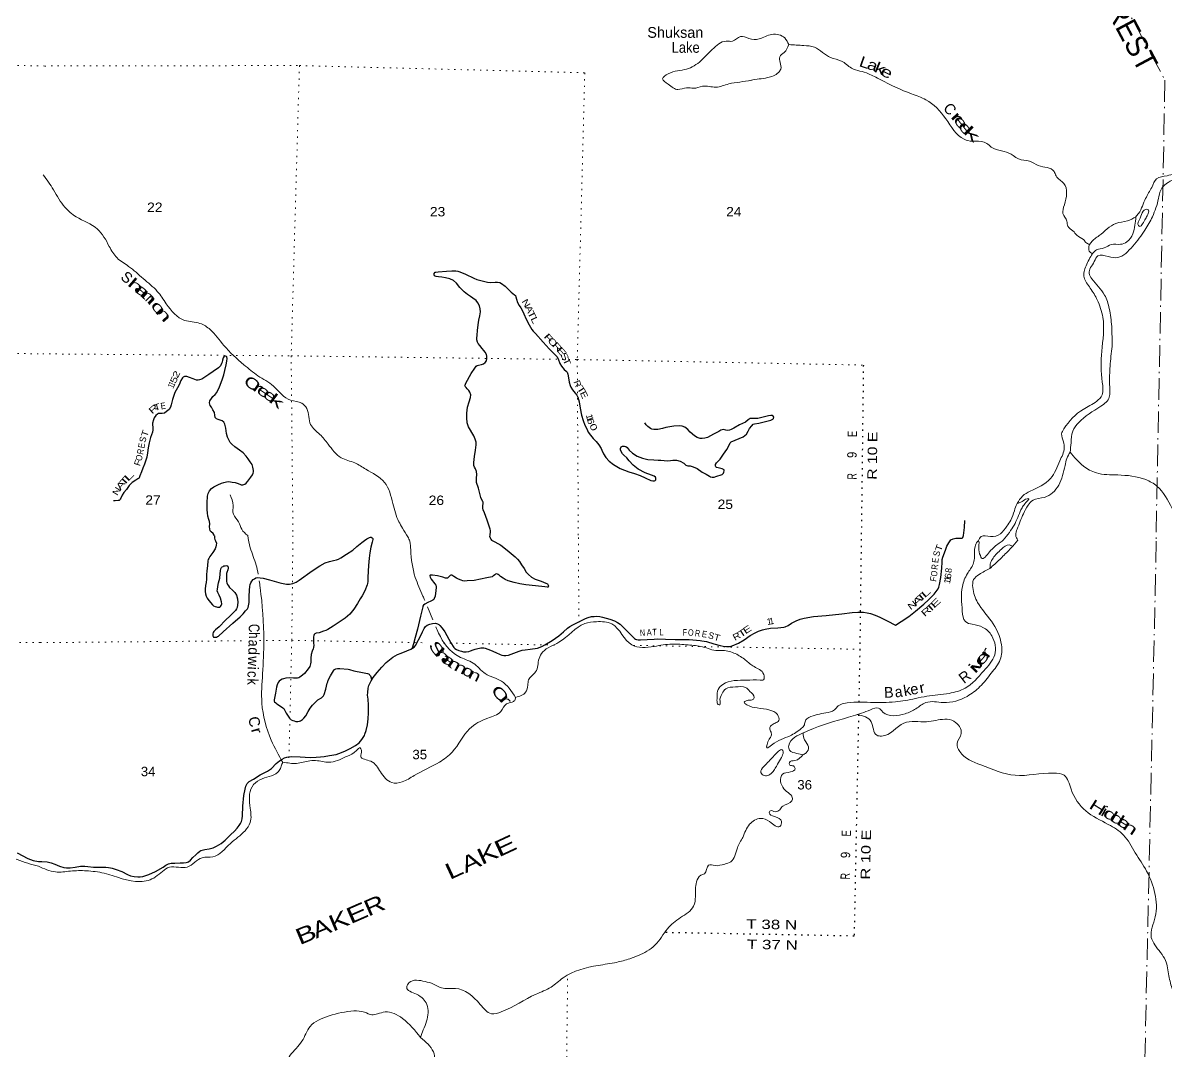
# Model space of a CAD drawing. Header units: feet. Extents: x -244583 to 4, y 367440 to 553773.
# Drawn here: x -152579 to -131334, y 450412 to 469520 of the extents above; entities that cross this region are included whole.
import ezdxf
from ezdxf.enums import TextEntityAlignment as Align

# ---------------------------------------------------------------- set-up
doc = ezdxf.new("R2010")
doc.units = ezdxf.units.FT
doc.header["$LTSCALE"] = 80
doc.linetypes.add('DOT_DASHED', pattern=[7.7, 5, -1.2, 0.3, -1.2])
doc.linetypes.add('DOTTED', pattern=[1.5, 0.3, -1.2])
for name, color, linetype, lineweight in [('29', 7, 'Continuous', 25), ('39', 7, 'Continuous', 13), ('44', 7, 'DOT_DASHED', 13), ('6', 7, 'DOTTED', 25), ('7', 7, 'DOTTED', 13)]:
    doc.layers.add(name, color=color, linetype=linetype, lineweight=lineweight)
doc.layers.add('30', color=7, linetype='Continuous')
doc.layers.add('41', color=7, linetype='Continuous')

msp = doc.modelspace()

# ---------------------------------------------------------------- linework, layer by layer
at = {"layer": '29'}
for points in [[(-143891.25, 459957.92), (-143885.96, 459998.27), (-143881.32, 460052.85), (-143881.15, 460077.58), (-143888.83, 460105.54), (-143945.62, 460270.08), (-143994.1, 460403.35), (-144018.32, 460459.08), (-144026.2, 460496.08), (-144025.64, 460527.96), (-144018.79, 460588.52), (-144019.77, 460601.85), (-144023.82, 460618.54), (-144048.47, 460657.72), (-144061.21, 460691.01), (-144104.82, 460862.72), (-144140.13, 460972.51), (-144143.63, 461008.85), (-144141.13, 461053.34), (-144136.35, 461120.06), (-144142.76, 461173.77), (-144162.49, 461223.76), (-144181.34, 461256.13), (-144192.75, 461289.53), (-144194.55, 461341.27), (-144177.16, 461452.36), (-144159.67, 461573.57), (-144148.52, 461668.54), (-144149.94, 461723.19), (-144165.5, 461778), (-144191.11, 461838.99), (-144288.31, 462003.99), (-144305.88, 462044.58), (-144313.74, 462081.17), (-144322.84, 462172.32), (-144321.88, 462259.32), (-144306.5, 462372.46), (-144280.89, 462473.41), (-144255.89, 462551.03), (-144249.31, 462601.02), (-144263.04, 462649.18), (-144287.46, 462682.57), (-144314.89, 462712.49), (-144334.85, 462734.97), (-144350.82, 462753.36), (-144357.17, 462766.76), (-144354.55, 462781.73), (-144338, 462815.94), (-144239.02, 462996.93), (-144175.25, 463099.41), (-144150.63, 463133.53), (-144130.92, 463148.23), (-144107.97, 463153.28), (-144047.23, 463164.73), (-144010.7, 463178.48), (-143978.1, 463202.39), (-143955.5, 463236.54), (-143949, 463276.93), (-143948.55, 463317.4), (-143954.26, 463349.83), (-143980.97, 463395.52), (-144003.97, 463423.24), (-144033.84, 463464.05), (-144081.71, 463521.24), (-144109.62, 463555.96), (-144125.68, 463581), (-144135.15, 463623.02), (-144133.57, 463654.67), (-144128.16, 463707.92), (-144123.12, 463798.92), (-144113.84, 463904.6), (-144098.8, 463988.85), (-144079.75, 464067.55), (-144070.44, 464146.64), (-144074.27, 464199.01), (-144088.85, 464254.5), (-144115.46, 464312.79), (-144149.36, 464354.48), (-144207.24, 464399.2), (-144255.63, 464429.71), (-144311.8, 464466.76), (-144373.93, 464514), (-144453.86, 464595.85), (-144513.57, 464679.48), (-144569.61, 464728.68), (-144638.02, 464755.76), (-144720.62, 464778.95), (-144787.18, 464789.82), (-144847.73, 464796.57), (-144894.18, 464799.12), (-144912.3, 464805.68), (-144920.19, 464814.89), (-144930.18, 464833.93), (-144927.87, 464860.21), (-144911.48, 464880.26), (-144899.31, 464884.16), (-144852.8, 464887.68)], [(-144852.8, 464887.68), (-144703.12, 464900.16), (-144597.96, 464907.06), (-144525.2, 464908.26), (-144487.42, 464903.02), (-144454.66, 464891.27), (-144348.08, 464843.53), (-144193.3, 464768.94), (-144137.51, 464747.81), (-144060.41, 464724.94), (-143937.47, 464695.22), (-143874.42, 464689.93), (-143794.01, 464693.6), (-143749.46, 464693.87), (-143708.68, 464688.61), (-143675, 464674.04), (-143607.39, 464620.21), (-143496.95, 464510.15), (-143433.76, 464463.67), (-143419.29, 464447.89), (-143410.98, 464426.22), (-143399.37, 464379.55), (-143381.82, 464320.67), (-143348.1, 464263.64), (-143316.24, 464220.78), (-143287.74, 464165.06), (-143262.95, 464104.85), (-143219.52, 464011.28), (-143160.05, 463905.39), (-143114.1, 463819.1), (-143086.48, 463782.27), (-143046.66, 463742.23), (-142902.96, 463578.73), (-142789.12, 463456.04), (-142709.16, 463376.22), (-142649.24, 463312.81), (-142623.46, 463268.01), (-142590.04, 463182.65), (-142562.94, 463135.09), (-142512.42, 463074.53), (-142476.12, 463041.7), (-142458.44, 463021.31), (-142441.92, 462986.45), (-142429.29, 462915.76), (-142415.99, 462838.72), (-142400.53, 462773.79), (-142388.77, 462741.29), (-142354.93, 462694.36), (-142305.1, 462631.07), (-142276.18, 462593.14), (-142255.41, 462555.65), (-142231.45, 462472.12), (-142211.16, 462352.8), (-142188.33, 462223.05), (-142159.11, 462123.57), (-142124.91, 462035.39), (-142092.12, 461967.01), (-142062.46, 461907.99), (-142020.63, 461852.88), (-141973.63, 461790.72), (-141916.87, 461732.33), (-141865, 461671.04), (-141825.33, 461603.82), (-141810.52, 461572.36), (-141777.9, 461506.16), (-141738.17, 461436.87), (-141676.34, 461368.47), (-141594.19, 461305.78), (-141471.13, 461230.34), (-141308.02, 461168.52), (-141201.47, 461136.95), (-141096.24, 461102.74), (-141006.81, 461060.37), (-140898.23, 461010.58), (-140863.97, 461002.1), (-140833.15, 461002.77), (-140817.41, 461009.67), (-140805.16, 461021.67), (-140804.82, 461052.02), (-140814.73, 461070.34), (-140838.77, 461088.82), (-140885.04, 461107.56), (-141007.83, 461151.44), (-141132.39, 461217.6), (-141226.54, 461293.53), (-141300.43, 461373.28), (-141344.86, 461431.61), (-141398.79, 461480.28), (-141426.41, 461506.59)], [(-148822.66, 463319.92), (-148839.61, 463309.1), (-148851.28, 463289.89), (-148866.96, 463244.9), (-148874.37, 463211.24), (-148882.76, 463183.01), (-148903.44, 463140.75), (-148942.27, 463100.72), (-149041.99, 463037.1), (-149121.45, 462977.3), (-149215.09, 462915.63), (-149251.72, 462891.76), (-149294.31, 462878.08), (-149319.94, 462871.58), (-149348.89, 462876.67), (-149411.28, 462899.64), (-149477.69, 462924.67), (-149530.07, 462939.43), (-149560.1, 462941.72), (-149575.55, 462940.53), (-149595.77, 462931.02), (-149609.11, 462918.06), (-149640, 462865.8), (-149671.19, 462785.22), (-149702.1, 462730.94), (-149751.57, 462642.46), (-149793.38, 462515.46), (-149818.74, 462414.58), (-149832.36, 462374.61), (-149856.14, 462330.62), (-149880.53, 462308.03), (-149905, 462288.08), (-149945.31, 462260.48), (-149986.22, 462252.57), (-150036.71, 462255.17), (-150058.26, 462250.96), (-150077.28, 462241.46), (-150105.85, 462215.48), (-150134.35, 462173.68), (-150151.22, 462133.04), (-150168.05, 462072.52), (-150168.36, 462044.2), (-150164.81, 461999.64), (-150161.32, 461949.02), (-150169.89, 461904.6), (-150186.59, 461856.23), (-150203.31, 461805.83), (-150228.6, 461711.01), (-150247.85, 461614.11), (-150262.99, 461523.22), (-150275.98, 461444.46), (-150294.83, 461383.97), (-150317.86, 461311.39), (-150344.92, 461238.85), (-150375.69, 461167.84), (-150403.1, 461093.82), (-150416.23, 461059.7), (-150418.88, 461054.06), (-150422.97, 461048.35), (-150429.21, 461043.6), (-150439.31, 461037.65), (-150476.75, 461016.85), (-150545.93, 460967.96), (-150600.4, 460912.22), (-150654.42, 460841.71), (-150699.49, 460785.57), (-150730.36, 460735.33), (-150757.24, 460678.98), (-150768.04, 460657.79), (-150777.55, 460647.09), (-150790.63, 460638.77), (-150808.25, 460635.04), (-150861.97, 460631.63), (-150891.69, 460629.26)], [(-149022.41, 459990.36), (-149042.77, 460020.18), (-149079.78, 460052.65), (-149096.76, 460071.38), (-149102.43, 460107.86), (-149108.09, 460144.35), (-149103.56, 460202.46), (-149108.31, 460242.88), (-149122.74, 460282.11), (-149138.24, 460342.99), (-149145.61, 460407.82), (-149153.1, 460462.54), (-149153.72, 460590.02), (-149146.26, 460717.41), (-149131.58, 460765.81), (-149108.82, 460814.11), (-149071.98, 460856.19), (-149027.18, 460888.05), (-148954.02, 460925.67), (-148884.79, 460956.23), (-148844.4, 460970.97), (-148791.71, 460984.54), (-148761.15, 460989.52), (-148718.97, 460983.72), (-148688.7, 460979.33), (-148632.74, 460970.5), (-148593.94, 460960.04), (-148541.61, 460941.24), (-148519.51, 460928.85), (-148485.16, 460928.46), (-148448.68, 460938.17), (-148424.21, 460958.12), (-148397.57, 460992.22), (-148337.89, 461072.75), (-148307.33, 461112.61), (-148294.83, 461146.86), (-148290.53, 461171.09), (-148292.3, 461193.37), (-148295.99, 461225.79), (-148301.74, 461254.18), (-148315.31, 461306.94), (-148353.14, 461357.96), (-148386.89, 461412.97), (-148424.75, 461461.96), (-148482.72, 461519.27), (-148552.84, 461574.7), (-148637.06, 461634.33), (-148689.81, 461681.48), (-148723.05, 461716.24), (-148746.81, 461761.03), (-148770.48, 461813.9), (-148789.98, 461878.87), (-148805.01, 461982.24), (-148820.39, 462053.23), (-148839.62, 462092.84), (-148872.24, 462116.54), (-148948.78, 462139.67), (-148979.91, 462157.05), (-149001.31, 462180.83), (-149008.46, 462225.33), (-149016.03, 462271.95), (-149043.74, 462324.87), (-149073.56, 462369.73), (-149093.39, 462404.35), (-149105.93, 462451.9), (-149098.8, 462492.33), (-149073.78, 462533.63), (-149043.08, 462569.7), (-149002.26, 462605.66), (-148971.56, 462641.73), (-148923.89, 462750.46), (-148873.99, 462877.37), (-148844.37, 462971.45), (-148821.55, 463052.82), (-148798, 463160.48), (-148787.31, 463226.44), (-148781.36, 463277), (-148784.42, 463305.32), (-148794.44, 463313.53), (-148812.53, 463321.83), (-148822.66, 463319.92)], [(-141426.41, 461506.59), (-141452.13, 461544.96), (-141464.56, 461578.93), (-141461.56, 461605.77), (-141449.11, 461635.98), (-141428.77, 461647.89), (-141388.38, 461645.41), (-141361.96, 461638.13), (-141340.15, 461620.59), (-141300.13, 461569.73), (-141242.28, 461516.29), (-141155.43, 461463.18), (-141055.39, 461421.09), (-140954.17, 461397.4), (-140844.99, 461390.82), (-140762.75, 461387.43), (-140716.08, 461386.88), (-140649.66, 461380.08), (-140581.01, 461375.26), (-140535.87, 461378.99), (-140491.15, 461385.56), (-140422.74, 461382.93), (-140356.82, 461364.63), (-140287.25, 461329), (-140246.44, 461294.58), (-140209.64, 461280.33), (-140169.84, 461277.53), (-140113.62, 461264.55), (-140036.01, 461229.03), (-139944.74, 461165.72), (-139871.58, 461122.48), (-139810.23, 461085.28), (-139790.02, 461076.44), (-139761.87, 461072.6), (-139724.25, 461072.5), (-139692.4, 461082.27), (-139574.76, 461121.41), (-139559.82, 461130.37), (-139548.89, 461145.05), (-139541.41, 461164.58), (-139536.33, 461185.38), (-139534.83, 461196.15), (-139536.14, 461205.35), (-139546.67, 461214.56), (-139570.28, 461222.19), (-139624.28, 461236.92), (-139648.88, 461241.29), (-139677.1, 461247.68), (-139691.11, 461259.97), (-139698.99, 461278.27), (-139697.94, 461302.7), (-139680.18, 461334.72), (-139608.69, 461404.73), (-139547.07, 461495.09), (-139485.5, 461581.4), (-139440.16, 461661.82), (-139421.49, 461706.12), (-139403.1, 461724.13), (-139334.03, 461757.74), (-139254.87, 461789.22), (-139181.76, 461822.8), (-139153.25, 461842.71), (-139122.63, 461870.69), (-139091.74, 461922.95), (-139062.88, 461975.23), (-139023.91, 462027.4), (-138995.52, 462052.51), (-138971, 462061.2), (-138890, 462076.47), (-138665.35, 462131.43), (-138633.78, 462145.9), (-138620.29, 462162.45), (-138614.05, 462187.99), (-138621.94, 462206.41), (-138642.99, 462216.93), (-138666.66, 462216.93), (-138708.71, 462207.97), (-138837.67, 462177.47), (-138910.02, 462163), (-138967.87, 462162.33), (-139008.28, 462162.79), (-139052.77, 462159.25), (-139087.37, 462137.38), (-139136.35, 462093.42), (-139250.08, 462042.1), (-139357.88, 461978.57), (-139404.61, 461954.82), (-139437.5, 461942.01), (-139469.4, 461938.22), (-139505.8, 461941.8), (-139548, 461953.85), (-139572.38, 461950.64), (-139596.74, 461940.8), (-139633.36, 461918.96)], [(-139633.36, 461918.96), (-139736.96, 461869.54), (-139848.78, 461808.08), (-139896.58, 461795.08), (-139947.16, 461789.58), (-139984.35, 461791.41), (-140039.97, 461805.2), (-140088.91, 461839.13), (-140168.98, 461908.83), (-140213.6, 461956.47), (-140267.54, 461997.25), (-140317.52, 462015.67), (-140367.51, 462023.56), (-140468.86, 462019.46), (-140543.75, 462008.17), (-140618.71, 461990.81), (-140683.22, 461973.57), (-140771.35, 461957.78), (-140810.81, 461953.84), (-140843.7, 461955.15), (-140879.21, 461961.73), (-140904.21, 461972.25), (-140955.51, 462009.09), (-140985.94, 462041.5), (-141011.76, 462082.26)], [(-135319.5, 459903.72), (-135279.58, 459921.12), (-135224.51, 459932.84), (-135140.15, 459935.18), (-135109.69, 459937.52), (-135096.8, 459946.9), (-135089.77, 459963.3), (-135083.53, 459987.73), (-135067.81, 460131.21), (-135062.33, 460262.67)], [(-149022.41, 459990.36), (-149017.93, 459972.48), (-149012.9, 459933.59), (-149006.66, 459910.48), (-148993.37, 459886.77), (-148980.73, 459845.09), (-148982.42, 459805.7), (-148987.5, 459776.32), (-148999.57, 459739.21), (-149043.02, 459671.09), (-149100.78, 459593.07), (-149122.78, 459557.62), (-149132.92, 459538.45), (-149138.31, 459514.74), (-149147.79, 459419.82), (-149159.25, 459326.95), (-149165.74, 459255.47), (-149165.46, 459232.01), (-149163.52, 459173.29), (-149168.45, 459112.68), (-149179.41, 459054.19), (-149190.5, 458987.61), (-149189.29, 458945.47), (-149179.67, 458898.45), (-149167.87, 458854.15), (-149152.55, 458817.14), (-149122.85, 458774.22), (-149053.23, 458696.32), (-149031.46, 458677.14), (-149005.19, 458663.24), (-148978.48, 458655.72), (-148958.81, 458654.46), (-148942.4, 458652.34), (-148916.36, 458653.83), (-148902.94, 458662.49), (-148889.67, 458681.74), (-148880.4, 458716.6), (-148882.65, 458753.8), (-148901.82, 458818.08), (-148929.34, 458872.47), (-148952.86, 458923.38), (-148962.69, 458956.73), (-148962.14, 458980.16), (-148953.2, 459038.68), (-148938.04, 459107.22), (-148914.57, 459191.83), (-148907.35, 459270.6), (-148904.5, 459327.19), (-148896.17, 459367.1), (-148883.37, 459389.58), (-148871.37, 459402.05), (-148854.77, 459409.38), (-148838.68, 459418.96), (-148818.18, 459422.99), (-148787.83, 459424.56), (-148769.82, 459412.16), (-148763.15, 459397.54), (-148762.2, 459379.68), (-148766.78, 459343.34), (-148784.57, 459296.08), (-148790.02, 459274.92), (-148793.13, 459200.13), (-148790.16, 459127.27), (-148784.57, 459103.3), (-148772.17, 459073.97), (-148756.38, 459046.93), (-148733.1, 459019.22), (-148677.24, 458967.82), (-148636.89, 458924.03), (-148607.85, 458873.74), (-148588.58, 458808.73), (-148583.55, 458737.86), (-148594.99, 458647.01), (-148605.33, 458619.64), (-148624.15, 458588.79), (-148720.57, 458493.14), (-148808.73, 458409.5), (-148927.81, 458285.87)], [(-148927.81, 458285.87), (-148999.41, 458228.28), (-149026.1, 458200.36), (-149039.35, 458181.1), (-149044.95, 458156.15), (-149047.25, 458133.75), (-149045.54, 458115.7), (-149041.61, 458103.32), (-149033.72, 458095.42), (-149013.55, 458090.95), (-148978.48, 458096.55), (-148959.31, 458103.32), (-148942.45, 458114.17), (-148854.31, 458195.78), (-148672.08, 458352.85), (-148536.86, 458474.22), (-148481.46, 458530.02), (-148436.22, 458581.94), (-148403.28, 458621.9), (-148388.87, 458647.82), (-148380.25, 458676.17), (-148371.25, 458738.74), (-148369.62, 458849.96), (-148365.92, 458965.2), (-148360.81, 459037.94), (-148353.92, 459073.97), (-148340.39, 459105.54), (-148318.97, 459135.98), (-148293.04, 459166.42), (-148273.81, 459180.25), (-148245.28, 459196), (-148214.87, 459201.62), (-148163.4, 459200.24), (-148107.03, 459188.96), (-147993.08, 459159.88), (-147819.95, 459108.75), (-147767.7, 459096.53), (-147676.78, 459082.34), (-147622.27, 459077.36), (-147590.71, 459083), (-147559.34, 459094.75), (-147498.26, 459119.07), (-147438.51, 459155.15), (-147196.01, 459330.03), (-147053.15, 459420.94), (-146955.33, 459474.09), (-146878.21, 459503.51), (-146799.3, 459521.54), (-146748.26, 459531.68), (-146706.85, 459547.47), (-146664.82, 459568.87), (-146558.71, 459636.06), (-146444.35, 459713.24), (-146366.39, 459778.58), (-146276.53, 459852.32), (-146227.73, 459889.06), (-146180.49, 459921.68), (-146156, 459937.5), (-146131.57, 459949.27)], [(-146131.57, 459949.27), (-146113.86, 459954.45), (-146099.16, 459952.83), (-146081.15, 459940.42), (-146072.15, 459929.65), (-146071.46, 459911.96), (-146080.04, 459863.13), (-146104.84, 459769.56), (-146125.66, 459661.96), (-146139.2, 459565.08), (-146151.32, 459427.72), (-146156.9, 459322.62), (-146160.69, 459201.32), (-146164.6, 459131.48), (-146170.34, 459094.26), (-146177, 459067.22), (-146217.59, 458957.87), (-146266.06, 458865.43), (-146305.99, 458805.02), (-146357.74, 458722.86), (-146421.97, 458616.62), (-146496.04, 458520.46), (-146584.2, 458445.09), (-146698.52, 458369.94), (-146806.72, 458298.73), (-146904.69, 458235.47), (-146944.73, 458216.07), (-146986.05, 458202.3), (-147069.31, 458177.25), (-147125.1, 458167.6), (-147151.03, 458158.58), (-147163.43, 458146.18), (-147170.2, 458127.01), (-147171.53, 458099.89), (-147173.21, 457984.62), (-147170.2, 457944.38), (-147172.41, 457901.68), (-147176.96, 457878.99), (-147195.67, 457831.23), (-147214.75, 457770.84), (-147221.79, 457704.2), (-147223.19, 457629.85), (-147228.82, 457598.28), (-147244.61, 457549.81), (-147273.26, 457502.7), (-147343.2, 457420.81), (-147378.76, 457386.34), (-147425.09, 457351.24), (-147444.15, 457340.12), (-147470.08, 457333.36), (-147548.69, 457332.86), (-147622.27, 457334.48), (-147687.66, 457328.84), (-147730.5, 457319.83), (-147758.68, 457310.81), (-147787.81, 457295.97), (-147810.54, 457276.99), (-147828.88, 457252.09), (-147847.74, 457209.35), (-147860.51, 457163.56), (-147878.27, 457054.6), (-147897.82, 456961.85), (-147904.42, 456925.54), (-147905.24, 456904.97), (-147898.48, 456889.18), (-147876.79, 456871.46)], [(-143891.25, 459957.92), (-143889.59, 459939.81), (-143875.72, 459913.6), (-143861.41, 459899.22), (-143837.73, 459884.71), (-143710.34, 459818.05), (-143689.3, 459803.62), (-143571.34, 459712.86), (-143425.58, 459587.3), (-143380.02, 459541.85), (-143343.94, 459499.01), (-143306.39, 459441.92), (-143254.88, 459368.23), (-143216.55, 459305.1), (-143175.97, 459257.75), (-143117.67, 459212.57), (-143051.53, 459173.15), (-142940.88, 459135.09), (-142851.29, 459099.91), (-142824.38, 459082.79), (-142809.58, 459063.84), (-142804.73, 459044.06), (-142806.93, 459031.96), (-142811.83, 459026.64), (-142828.74, 459022.13), (-142868.2, 459028.89), (-142927.95, 459037.91), (-143222.92, 459066.48), (-143338.3, 459085.26), (-143440.67, 459108.16), (-143551.34, 459144.2), (-143611.12, 459168.69), (-143647.72, 459190.13), (-143695.76, 459223.21), (-143721.71, 459245.85), (-143741.9, 459261.13), (-143763.84, 459268.72), (-143786.13, 459265.01), (-143802.77, 459253.24), (-143826.45, 459232.95), (-143837.26, 459225.32), (-143852.38, 459218.29), (-143948.88, 459196.65), (-144186.12, 459149.62), (-144317.69, 459139.44), (-144368.25, 459138.18), (-144398.02, 459141.63), (-144428.72, 459151.21), (-144479.19, 459169.82), (-144513.08, 459188.88), (-144563.11, 459224.01), (-144583.15, 459236.45), (-144603.25, 459244.84), (-144618.98, 459245.35), (-144629.61, 459239.16), (-144658.24, 459217.34), (-144682.85, 459193.43), (-144700.15, 459188.98), (-144719.26, 459191.95), (-144765.52, 459208.83), (-144870.31, 459232.64), (-144961.09, 459246.13), (-144983.3, 459248.48), (-145001.49, 459248.75), (-145007.92, 459243.09), (-145009.81, 459232.7), (-145004.07, 459210.36), (-144984.42, 459171.64), (-144914.88, 459087.67), (-144899.07, 459063.16), (-144892.93, 459046.93), (-144891.6, 459020.58), (-144896.47, 458964.02), (-144912.09, 458855.29), (-144927.02, 458810.75), (-144936.9, 458794.41), (-144953.74, 458780.81), (-144989.88, 458763.97), (-145049.42, 458735.71), (-145104.42, 458708.22), (-145127.42, 458689.57), (-145137.57, 458672.66), (-145141.51, 458660.23), (-145184.48, 458486.92), (-145236.6, 458240.93), (-145281.26, 458089.9), (-145313.33, 457971.04), (-145338.91, 457887.1)], [(-136347.52, 458316.68), (-136242.69, 458385.18), (-136102.9, 458479.87), (-135974.38, 458575.7), (-135824.22, 458707.34), (-135734.1, 458786.9), (-135631.41, 458896.62), (-135573.74, 458968.57), (-135557.27, 458993.94), (-135546, 459021), (-135531.81, 459071.1), (-135507.59, 459206.26), (-135488.91, 459377.91), (-135483.27, 459487.05), (-135478.35, 459536.21), (-135467.76, 459579.86), (-135420.86, 459712.08), (-135391.55, 459784.23), (-135356.6, 459849.61), (-135319.5, 459903.72)], [(-143547.3, 457760.64), (-143346.06, 457834.5), (-143292.03, 457850.81), (-143236.52, 457859.16), (-143143.36, 457869.9), (-143009.59, 457892.18), (-142927.9, 457921.85), (-142869.23, 457950.77), (-142734.61, 458031.69), (-142609.97, 458120.85), (-142526.06, 458190.39), (-142450.24, 458260.05), (-142405.94, 458291.61), (-142348.22, 458323.26), (-142252.48, 458372.39), (-142150.67, 458421.44), (-142113.95, 458442.68), (-142067.2, 458460.65), (-142002.28, 458475.86), (-141952.75, 458481.01), (-141907.64, 458482.14), (-141849.03, 458476.5), (-141796.22, 458464.7), (-141665.33, 458428.36), (-141578.46, 458397.59), (-141518.71, 458369.4), (-141470.24, 458334.45), (-141428.72, 458293.36), (-141364.26, 458231.86), (-141303.18, 458168.11), (-141243.42, 458106.53), (-141203.53, 458069.53), (-141186.14, 458057.13), (-141165.42, 458048.74), (-141133.15, 458043.6), (-141092.71, 458043.61), (-140969.25, 458051.88), (-140840.72, 458058.74), (-140781.42, 458059.85), (-140625.5, 458054.84), (-140445.6, 458052.16), (-140322.58, 458052.62), (-140183.92, 458052.63), (-140116.28, 458046.99), (-139982.65, 458031.88), (-139951.65, 458028.21), (-139906.58, 458021.06), (-139865.9, 458013.17), (-139731.03, 457972.73), (-139610.22, 457938.57), (-139557.11, 457926.36), (-139495.26, 457918.65), (-139434.23, 457920.72), (-139389.95, 457931.24), (-139270.77, 457980.47), (-139161.9, 458041.1), (-139049.8, 458123.64), (-138960.74, 458174.37), (-138895.36, 458205.94), (-138823.48, 458232.25), (-138772.77, 458243.63), (-138675.5, 458258.36), (-138537.87, 458268.45), (-138427.5, 458279.21), (-138400.12, 458286.62), (-138346.33, 458313.03), (-138283.93, 458351.63), (-138196.39, 458397.58), (-138123.11, 458428.02), (-138045.98, 458447.19), (-137876.23, 458475.37), (-137641.74, 458497.92), (-137347.24, 458529.81), (-137152.83, 458551.19), (-137049.88, 458558.79), (-136942.46, 458558.16), (-136877.4, 458547.52), (-136815.46, 458532), (-136726.33, 458502.42), (-136638.47, 458468.68), (-136502.05, 458395.85), (-136347.52, 458316.68)], [(-147754.68, 455827.03), (-147711.94, 455846.62), (-147671.31, 455860.17), (-147636.82, 455867.75), (-147584.18, 455873.03), (-147421.53, 455870.05), (-147232.6, 455857.67), (-147123.91, 455858.78), (-147044.44, 455867), (-146975.1, 455874.56), (-146876.28, 455890.79), (-146751.89, 455914.02), (-146653.01, 455950.16), (-146578.27, 455980.53), (-146492.26, 456020.58), (-146392.26, 456077.48), (-146326.9, 456129.36), (-146272.76, 456189.1), (-146227.67, 456263.51), (-146217.4, 456289.54), (-146191.59, 456360.46), (-146169.04, 456465.3), (-146154.55, 456577.84), (-146150.94, 456687.01), (-146152.94, 456826.6), (-146159.4, 456937.94), (-146166.79, 457012.06), (-146165.65, 457063.44), (-146157.77, 457146.22), (-146143.11, 457195.82), (-146126.76, 457234.79), (-146102.53, 457282.63), (-146062.47, 457345.08), (-145988.31, 457439.03), (-145904.11, 457538.54), (-145822.94, 457621.96), (-145699.12, 457719.92), (-145611, 457768.52), (-145540.27, 457798.45), (-145436.56, 457839.38), (-145366.37, 457868.85), (-145304.11, 457910.22), (-145272.8, 457946.64), (-145250.43, 457986.28), (-145198.45, 458084.62), (-145144.29, 458193.03), (-145113.85, 458257.79), (-145090.17, 458289.35), (-145059.73, 458314.15), (-145012.8, 458336.7), (-144961.65, 458350.23), (-144905.43, 458351.28), (-144870.34, 458344.59), (-144844.41, 458332.19), (-144822.99, 458313.03), (-144781.37, 458262.46), (-144731.87, 458190.93), (-144619.61, 457986.99), (-144560.91, 457898.94), (-144543.44, 457881.24), (-144512.26, 457862), (-144470.12, 457844.05), (-144423.76, 457830.34), (-144385.57, 457820.38), (-144334.84, 457819.25), (-144287.49, 457829.39), (-144254.8, 457840.66), (-144206.32, 457856.44), (-144165.42, 457867.81), (-144141.32, 457875.04), (-144115.01, 457882.37), (-144089.07, 457890.27), (-144060.89, 457897.03), (-144037.22, 457898.16), (-144003.4, 457894.77), (-143980.13, 457888.45), (-143879.59, 457850.54), (-143783.56, 457810.22), (-143702.8, 457773.07), (-143668.57, 457760.62), (-143636.36, 457753.87), (-143594.16, 457752.73), (-143547.3, 457760.64)], [(-147876.79, 456871.46), (-147852.93, 456851.96), (-147784.79, 456810.49), (-147745.16, 456782.09), (-147725.99, 456765.18), (-147710.21, 456740.37), (-147679.58, 456677.45), (-147645.98, 456624.36), (-147620.02, 456585.93), (-147586.35, 456554.7), (-147556.89, 456540.84), (-147536.08, 456535.74), (-147500.52, 456527.31), (-147463.43, 456526.57), (-147436.26, 456529.56), (-147412.71, 456537.95), (-147376.51, 456563.38), (-147353.96, 456585.93), (-147318.34, 456631.61), (-147272.69, 456711.83), (-147233.4, 456771.92), (-147193.87, 456826.06), (-147144.88, 456879.83), (-147091.64, 456925.55), (-147024.77, 456962.47), (-147003.9, 456980.88), (-146986.44, 457004.18), (-146976.29, 457027.85), (-146945.14, 457127.66), (-146916.54, 457237.54), (-146908.77, 457264.66), (-146898.5, 457292.78), (-146856.61, 457375.12), (-146804.68, 457469.41), (-146784.14, 457491.36), (-146757.63, 457507.14), (-146729.27, 457510.77), (-146682.81, 457508.05), (-146529.33, 457495.65), (-146502.74, 457491.19), (-146420.56, 457467.73), (-146261.31, 457435.02), (-146166.52, 457419.44), (-146153.26, 457414.53), (-146140.41, 457406.92), (-146129.58, 457395.37), (-146114.93, 457371.69), (-146103.66, 457336.74), (-146096.25, 457295.02)], [(-152287.21, 453920.56), (-152225.18, 453921.95), (-152127.56, 453914.09), (-152051.57, 453896.02), (-151986.68, 453869.51), (-151900.5, 453831.76), (-151819.73, 453810.39), (-151765.24, 453803.51), (-151696.45, 453804.7), (-151609.36, 453817.36), (-151507.07, 453831.77), (-151427.14, 453834.87), (-151368.61, 453827.93), (-151267.69, 453816.31), (-151174.73, 453812.9), (-151077.67, 453813.48), (-151033.2, 453812.82), (-150983.97, 453810.35), (-150951.3, 453805.86), (-150919.71, 453796.82), (-150843.78, 453769.54), (-150741.2, 453733.62), (-150634.8, 453681.47), (-150577.01, 453657.05), (-150510.04, 453641.18), (-150439.38, 453634.06), (-150394.38, 453634.5), (-150350.32, 453640.82), (-150236.53, 453679.57), (-150110.34, 453736.35), (-149971.68, 453817.21), (-149922.66, 453850.86), (-149897.21, 453867.86), (-149867.9, 453880.26), (-149846.48, 453884.77), (-149823.02, 453889.83), (-149754.04, 453892.66), (-149653.7, 453894.92), (-149590.42, 453896.47), (-149539.79, 453901.79), (-149516.17, 453907.32), (-149495.87, 453916.34), (-149460.31, 453945.1), (-149417.12, 453995.02), (-149363.82, 454044.79), (-149324.89, 454080.62), (-149288.03, 454112.43), (-149269.27, 454126.02), (-149245.25, 454134.05), (-149194.57, 454143.4), (-149111.49, 454156.32), (-149038.39, 454177.48), (-148975.29, 454206.88), (-148891.67, 454256.2), (-148818.01, 454315.78), (-148715.47, 454415.38), (-148643.71, 454483.08), (-148591.72, 454542.03), (-148553.18, 454590.96), (-148530.38, 454629.05), (-148515.06, 454666.04), (-148501.53, 454716.77), (-148493.98, 454768.07), (-148485.25, 454949.98), (-148470.26, 455145.95), (-148447.43, 455263.53), (-148431.27, 455323.36), (-148416.59, 455359.55), (-148409.1, 455372.89), (-148398.01, 455385.57), (-148369.39, 455407.39), (-148289.85, 455454.75), (-148165.39, 455531.78), (-148028.92, 455600.53), (-147990.85, 455623.17), (-147955.41, 455650), (-147869.12, 455743.78), (-147807.09, 455795.65), (-147754.68, 455827.03)], [(-152682.01, 454084.34), (-152483.68, 453975.55), (-152439.94, 453957.59), (-152387.51, 453942.6), (-152287.21, 453920.56)]]:
    msp.add_lwpolyline(points, dxfattribs=at)
at = {"layer": '39'}
msp.add_line((-144952.4, 458415.69), (-145053.18, 458655.36), dxfattribs=at)
for points in [[(-121812.17, 473198.89), (-121918.25, 473084.23), (-122073.12, 472921.52), (-122209.55, 472791.05), (-122315.69, 472654.28), (-122456.28, 472507.66), (-122639.17, 472385.63), (-123114.27, 472128.22), (-123275.47, 471927.13), (-123370.11, 471701.27), (-123521.18, 471502.12), (-123752.47, 471400.69), (-123997.13, 471410.61), (-124244.81, 471566.22), (-124468.26, 471715.57), (-124605.5, 471757.06), (-124949.25, 471769.75), (-125366.13, 471736.47), (-125646.32, 471584.82), (-125884.54, 471360.03), (-126108.41, 471163.46), (-126330.86, 471169.17), (-126853.23, 471377.41), (-127289.26, 471783.26), (-127386.14, 471812.3), (-127564.93, 471698.33), (-127967.53, 471395.88), (-128051.97, 471182.08), (-128092.15, 470933.55), (-128159.35, 470869.32), (-128317.67, 470789.58), (-128552.41, 470773.14), (-128822.94, 470841.93), (-128982.96, 470808.73), (-129066.88, 470667.75), (-129207.88, 470177.22), (-129354.82, 469704.94), (-129447.33, 469493.22), (-129450.35, 469351.64), (-129485.8, 469200.18), (-129639.61, 468899.9), (-129846.22, 468569.68), (-129975.02, 468374.42), (-130190.01, 468291.06), (-130425.07, 468228.09), (-130595.64, 468132.27), (-130734.84, 467896.62), (-130787.34, 467621.88), (-130767.72, 467536.77), (-130564.42, 467397.68), (-130527.12, 467237.59), (-130567.6, 466946.58), (-130732.89, 466739.45), (-130907.13, 466698.27), (-131164.59, 466613.21), (-131416.82, 466410.78), (-131458.4, 466251.28), (-131572.02, 465914.29), (-131709.29, 465664.47), (-131937.92, 465366.78), (-132216.51, 465154.43), (-132394.36, 465173.97), (-132584.4, 465185.51), (-132651.9, 465078.8), (-132748.5, 464861.04), (-132696.63, 464759.5), (-132460.1, 464456.3), (-132372.89, 464204.79), (-132328.71, 463872.69), (-132321.26, 463496.36)], [(-129412.3, 469871.26), (-129484.01, 469740.3), (-129602.26, 469607.67), (-129823.36, 469516.27), (-129970.24, 469339.35), (-129958.8, 469240.14), (-129896.65, 469162.8), (-129834.59, 469071.3), (-129819.4, 468931.6), (-129870.99, 468786.33), (-129987.7, 468584.9), (-130115.98, 468462.46), (-130397.52, 468405.91), (-130719.76, 468313.24), (-130977.31, 468216.05), (-131054.8, 468127.62), (-131031.35, 468010.11), (-131000.18, 467841.96), (-130975.19, 467657.68), (-130887.08, 467531.6), (-130696.64, 467291.46), (-130647.33, 467113.06), (-130648.07, 467007.87), (-130731.57, 466927.58), (-131046.23, 466762.03), (-131297.63, 466676.93), (-131492.2, 466619.72), (-131584.36, 466458.57), (-131697.03, 466255.09), (-131828.46, 465974.88), (-131877.42, 465914.56)], [(-139032, 468452.03), (-139242.1, 468419.64), (-139450.69, 468382.76), (-139691.79, 468323.88), (-139940.45, 468339.91), (-140104.54, 468302.7), (-140233.91, 468313.79), (-140395.96, 468278.59), (-140575.26, 468379.06), (-140679.73, 468478.97), (-140579.97, 468571.28), (-140235.51, 468659.73), (-139967.43, 468815.51), (-139883.91, 468899.85), (-139757.64, 469024.33), (-139497.65, 469180.18), (-139382.37, 469179.31), (-139234.11, 469265.19), (-139078.61, 469231.66), (-138886.55, 469220.1), (-138647.29, 469305.29), (-138409.09, 469238.77), (-138333.41, 469114.71)], [(-138333.52, 469114.9), (-138419.08, 468969.79), (-138502.59, 468887.47), (-138495.23, 468784.24), (-138483.99, 468656.71), (-138526.89, 468596.34), (-138727.8, 468500.75), (-138883.72, 468475.62), (-139041.65, 468450.5)], [(-138333.41, 469114.71), (-138054.11, 469098.55), (-137858.15, 469066.73), (-137556.13, 468872.28), (-137354.32, 468810.08), (-137169.16, 468679.22), (-137011.8, 468623.42), (-136852.37, 468573.67), (-136632.68, 468464.8), (-136052.05, 468199.48), (-135783.83, 468088.23), (-135416.18, 467737.52), (-135073.02, 467354.62), (-134923.62, 467317.09), (-134697.2, 467301.23), (-134522.09, 467180.56), (-134330.32, 467128.54), (-134158.95, 467050.38), (-134064.31, 466991.01), (-133854.29, 466944.93), (-133693.03, 466866.84), (-133400.55, 466755.41), (-133360.68, 466672.17), (-133218.07, 466531.51), (-133208.74, 466134.93), (-133234.16, 465971.26), (-133162.34, 465831.14), (-133142.79, 465735.91), (-133048.33, 465650.23), (-132976.1, 465568.77), (-132853.28, 465488.95), (-132807.15, 465433.99), (-132740.85, 465398.02)], [(-152198.86, 466695.68), (-152008.55, 466413.48), (-151798.46, 466090.25), (-151587.35, 465912.66), (-151192.53, 465685.15), (-150972.33, 465361.84), (-150828.21, 465148.35), (-150612.91, 464990.96), (-150341.48, 464762.35), (-150078.19, 464525.71), (-149911.94, 464295.86), (-149570.29, 463985.81), (-149285.51, 463929.05), (-149094.18, 463814.33), (-148841.4, 463521.12), (-148467.75, 463160.25), (-148206.26, 462955.99), (-147920.42, 462763.68), (-147598.67, 462500.3), (-147390.74, 462444.12), (-147300.41, 462346.34), (-147227.68, 462048.41), (-147055.03, 461865.05), (-146900.58, 461683.84), (-146657.63, 461431.17), (-146405.49, 461334.2), (-146200.02, 461217.35), (-145851.84, 460971.98), (-145698.89, 460578.37), (-145585.98, 460241.7), (-145518.06, 460121.84), (-145416.7, 459958.6)], [(-131877.42, 465914.56), (-132035.73, 465836.85), (-132250.46, 465789.91), (-132563.54, 465561.63), (-132638.74, 465509.6), (-132740.65, 465399.1)], [(-131877.42, 465914.56), (-131936.29, 465597.39), (-132044.57, 465444.45), (-132164.21, 465400.84), (-132338.18, 465396.08), (-132468.06, 465334.34), (-132607.88, 465296.95), (-132685.54, 465228.15)], [(-131701.74, 465874.8), (-131656.69, 465953.36), (-131645.99, 466036.22), (-131660.05, 466050.49), (-131743.2, 466018.75), (-131798.73, 465887.67), (-131830.06, 465748.32), (-131807.91, 465733.99), (-131752.96, 465782.13), (-131701.74, 465874.8)], [(-132740.65, 465399.1), (-132755.37, 465320.31), (-132745.58, 465273.71), (-132685.22, 465228.75)], [(-132685.22, 465228.75), (-132806.16, 465001.06), (-132842.07, 464784.87), (-132726.18, 464583.72), (-132598.27, 464366.3), (-132493.35, 464043.86), (-132511.98, 463410.8), (-132503.92, 462834.18), (-132507.6, 462599.54), (-132607.54, 462480.94), (-132859.41, 462329.08), (-133215.9, 461969.64), (-133259.05, 461872.86), (-133225.71, 461724.93), (-133210.32, 461613.55), (-133292.92, 461373.43), (-133465.13, 461044.97), (-133843.01, 460807.07), (-133985.21, 460719.12), (-134087.45, 460579.08)], [(-132321.38, 463502.42), (-132358.2, 463134.52), (-132366.66, 462794.72), (-132365.95, 462608.6), (-132372.39, 462556.05), (-132527.27, 462391.32), (-132944.07, 462082.91), (-133052.39, 461923.9), (-133084.24, 461709.7), (-133101.65, 461535.86)], [(-133101.65, 461535.86), (-133161.13, 461418.97), (-133196.45, 461285.72), (-133314.32, 460920.44), (-133580.88, 460693.84), (-133791.58, 460642.82), (-133883.26, 460548.43), (-133971.36, 460389.27), (-134086.63, 460104.89), (-134113.72, 459991.81), (-134076.82, 459896.26)], [(-133101.65, 461535.86), (-132854.72, 461275.06), (-132612.89, 461149.85), (-132216.75, 461110.46), (-131695.54, 461023.61), (-131486.04, 460902.68), (-131203.78, 460489.9), (-130969.62, 460138.16), (-130662.79, 459873.83)], [(-148723.49, 460742.66), (-148670.28, 460544.01), (-148663.35, 460380.09), (-148569.29, 460237.78), (-148509.59, 460099.76), (-148397.05, 459983.82)], [(-134345.07, 459896.26), (-134230.67, 460043.26), (-134144.8, 460174.11), (-134015.35, 460460.41), (-133900.94, 460623.41), (-133872.3, 460669.72), (-133900.62, 460667.91), (-133994.01, 460618.04), (-134089.36, 460578.29)], [(-134812.83, 459881.84), (-134757.09, 459964.26), (-134585.17, 459965), (-134396.69, 460018.21), (-134278.41, 460156.91), (-134206.84, 460267.63), (-134138.84, 460445.15), (-134089.36, 460578.29)], [(-148203.17, 459263.4), (-148241.39, 459435.42), (-148349.15, 459756.83), (-148397.05, 459983.82)], [(-145104.49, 458778.69), (-145137.67, 458858.7), (-145279.86, 459206.32), (-145365.71, 459717.97), (-145384.19, 459877.76), (-145416.7, 459958.6)], [(-143415.14, 456973.46), (-143229.23, 457069.03), (-143186.98, 457202.67), (-143172.99, 457297.79), (-143041.78, 457447.85), (-142979.52, 457694.84), (-142908.94, 457818.44), (-142608.32, 457999.62), (-142127.11, 458346.48), (-141912.77, 458381.42), (-141625.48, 458339.67), (-141250.63, 457948.15), (-140838.95, 457921.86), (-140506.1, 457965.68), (-140208.28, 457948.15), (-139936.75, 457913.1), (-139656.45, 457843), (-139557.49, 457845.26), (-139328.83, 457787.18), (-139138.5, 457668.3), (-138980.52, 457545.29), (-138800.25, 457400.08), (-138806.14, 457300.93), (-138866.81, 457294.7), (-139119.64, 457294.05), (-139560.44, 457216.04), (-139645.22, 457122.75), (-139667.21, 456972.98), (-139665.01, 456873.85), (-139646.75, 456839.5), (-139616.41, 456837.56), (-139612.46, 456896.24), (-139574.29, 457044.03), (-139507.7, 457133.22), (-139327.75, 457168.08), (-139137.6, 457156.43), (-139058.6, 457085.82), (-138979.51, 456968.68), (-138989.58, 456942.35), (-139052.25, 456923.98), (-139127.06, 456909.63), (-139161.4, 456883.24), (-139114.79, 456836.82), (-138920.52, 456776.63), (-138687.85, 456738.78), (-138546.12, 456654.17), (-138521.65, 456542.96), (-138588.31, 456494.23), (-138661.05, 456451.56), (-138689.28, 456400.91), (-138662.85, 456326.12), (-138660.72, 456261.38), (-138697.01, 456196.54), (-138737.18, 456034.58), (-138654.35, 456087.4), (-138310.8, 456260.26), (-138096.65, 456398.38), (-138044.17, 456461.24), (-138026.1, 456540.19), (-137959.45, 456597.01), (-137642.06, 456686.85), (-137484.39, 456741.88), (-137413.73, 456816.92), (-137312.67, 456857.64), (-136815.14, 456881.18), (-136351.98, 456892.48), (-135977.9, 456952.12), (-135765.6, 456995.15), (-135351.05, 457048.82), (-135053.9, 457144.68), (-134706.57, 457467.26), (-134504.82, 457763.16), (-134558.03, 458117.09), (-134722.14, 458276.5), (-134920.46, 458332.64), (-135049.99, 458382.88), (-135106.97, 458578.99), (-135105.74, 459034.21), (-135011.1, 459275.22), (-134904.21, 459451.51), (-134882.15, 459556.77), (-134870.4, 459777.33), (-134824.04, 459870.52), (-134811.92, 459880.66), (-134801.61, 459767.39), (-134770.99, 459609.66), (-134750.69, 459563.18), (-134599.2, 459680.91), (-134421.48, 459841.2), (-134345.07, 459896.26)], [(-134076.82, 459896.26), (-134198.84, 459752.76), (-134372.48, 459578.31), (-134503.73, 459450.51), (-134594.61, 459373.4)], [(-134169.01, 459787.84), (-134233.32, 459809.32), (-134380.84, 459730.03), (-134534.27, 459563.74), (-134580.63, 459476.62), (-134592.6, 459377.45)], [(-134594.61, 459373.4), (-134794.65, 459259.59), (-134895.62, 459164.24), (-134911.54, 459016.5), (-134822.06, 458737.53), (-134566.61, 458394.24), (-134377.72, 457949.63), (-134401.52, 457676.43), (-134568.95, 457423.1), (-134778.87, 457173.71), (-135019.25, 456993.03), (-135457.96, 456878.6), (-135783.6, 456877.76), (-135969.48, 456761.96), (-136169.56, 456670.4), (-136584.25, 456701.71), (-136663.25, 456770.29), (-136814.9, 456741.58), (-137134.28, 456629.48), (-137872.13, 456396.94), (-138064.13, 456313.49)], [(-147744.34, 455763.15), (-147958.59, 456176.77), (-148133.75, 456868.26), (-148120.54, 457412.53), (-148097.35, 458031.69), (-148165.83, 459018.84), (-148182.05, 459140)], [(-143415.19, 456973.27), (-143678.61, 457276.26), (-143978.21, 457417.12), (-144205.08, 457610.76), (-144472.28, 457733.49), (-144847.23, 458169.53), (-144897.34, 458286.34)], [(-147741.46, 455768.65), (-147488.59, 455747.04), (-147241.91, 455794.21), (-147098.51, 455795.25), (-146848.87, 455768.97), (-146542.24, 455883.01), (-146374.54, 455984.6), (-146305.86, 456037.38), (-146283.53, 455990.9), (-146295.47, 455875.55), (-146109.23, 455784.98), (-145926.84, 455587.18), (-145718.17, 455389.44), (-145521.99, 455402.09), (-145301.73, 455520), (-144830.9, 455770.06), (-144592.55, 455956.81), (-144269.69, 456390.6), (-143932.26, 456585.7), (-143689.76, 456713.78), (-143582.81, 456851.64), (-143479.71, 456886.3), (-143431.22, 456916.77), (-143415.14, 456973.46)], [(-137060.66, 456654.47), (-136800.35, 456519.06), (-136696.76, 456270.48), (-136609.76, 456252.49), (-136191.5, 456496.35), (-135772.86, 456521.71), (-135431.12, 456567.09), (-135263.17, 456529.09), (-135127.26, 456300.81), (-135203.8, 456120.55), (-135154.99, 455964.89), (-134760.14, 455717.05), (-134126.72, 455524.45), (-133404.72, 455566.78), (-133214.52, 455524.78), (-133084.61, 455266.14), (-132810.85, 454862.21), (-132391.73, 454610.38), (-132108.22, 454412.84), (-131889.2, 454083.62), (-131678.25, 453744.27), (-131523.8, 453325.86), (-131518.99, 452890.89), (-131591.14, 452510.34), (-131526.17, 452370.9), (-131327.45, 452082.1), (-131264.25, 451796.99), (-131192.99, 451528.09), (-131034.7, 451231.08), (-130726.63, 450867.7), (-130109.06, 450488.93), (-129892.16, 450214.33), (-129671.12, 449887.14), (-129478.34, 449527.51), (-129237.54, 449465.41), (-129017.13, 449496.32), (-128909.58, 449298.32), (-128822.07, 448991.02), (-128631.49, 448728.5), (-128457.19, 448530.67), (-128219.65, 448015.37), (-128154.26, 447637.2), (-128331.79, 447375.75), (-128369.71, 447082.29), (-128385.37, 446786.86), (-128390.66, 446341.74), (-128343.52, 445985.78), (-128340.64, 445494.15), (-128386.32, 445016.56), (-128594.25, 444785.38), (-128711.28, 444623.22)], [(-138064.13, 456313.49), (-138219.74, 456236.21), (-138334.75, 456076.08), (-138320.44, 455989.12), (-138182.8, 455932.83), (-138069.49, 455906.82)], [(-138066, 456312.56), (-138039.63, 456182.05), (-137966.59, 456052.75), (-138012.92, 455941.36), (-138069.49, 455906.82)], [(-138542.48, 455731.61), (-138471.91, 455857.23), (-138439.72, 455958.47), (-138455.98, 456000.91), (-138526.72, 455970.38), (-138623.63, 455871), (-138797.25, 455686.44), (-138851.68, 455579.07), (-138788.87, 455518.54), (-138705.96, 455528.87), (-138627.19, 455595.83), (-138572.72, 455676.9), (-138542.48, 455731.61)], [(-152288.78, 453834.36), (-151973.27, 453726.47), (-151694.18, 453743.38), (-151398.88, 453748.18), (-151067.09, 453702.5), (-150396.35, 453546.51), (-150111.67, 453634.14), (-149853.28, 453813.77), (-149520.43, 453818.15), (-149243.19, 453992.46), (-149047.02, 454009.15), (-148719.78, 454254.8), (-148447.14, 454492.22), (-148350.33, 454648.25), (-148350.79, 454911.27), (-148315.09, 455311.95), (-148171.71, 455441.81), (-147838.21, 455580.24), (-147787.78, 455653.21), (-147761.62, 455730.15), (-147741.46, 455768.65)], [(-138066.27, 455908.79), (-138223.02, 455799.19), (-138322.07, 455764.54), (-138315.92, 455716), (-138249.14, 455697.97), (-138216.69, 455649.49), (-138303.56, 455586.55), (-138451.13, 455543.68), (-138485.28, 455410.06), (-138444.64, 455302.94), (-138345.36, 455202.03), (-138268.34, 455109.17), (-138276.32, 455048.45), (-138446.05, 454952.92), (-138502.57, 454883.99), (-138581.39, 454847.37), (-138684.56, 454859.24), (-138696.64, 454828.86), (-138599.43, 454756.28), (-138467.8, 454663.55), (-138497.98, 454574.45), (-138690.28, 454662.98), (-138860.29, 454723.24), (-139062.36, 454613.46), (-139191.38, 454370.35), (-139290.15, 454173.84), (-139413.08, 453916.58), (-139526.27, 453873.8), (-139706.24, 453845.01), (-139825.58, 453850.78), (-139902.16, 453692.77), (-139968.86, 453664.27), (-140049.55, 453542.68), (-140069.3, 453269.49), (-140105.39, 453089.33), (-140345.72, 452880.33), (-140590.09, 452669.29), (-140818.12, 452369.27), (-140975.68, 452251.52), (-141288.95, 452113.13), (-141535.59, 452045.73), (-141881.36, 451988.19), (-142530.22, 451757.9), (-142756.45, 451583.33), (-143035.34, 451453.13), (-143682.01, 451123.7), (-143866.01, 451090.86), (-144074.64, 451264.32), (-144534.3, 451560.55), (-144791.19, 451570), (-144940.99, 451642.45), (-145098.84, 451688.58), (-145394.1, 451667.59), (-145440.47, 451580.47), (-145256.19, 451451.46), (-145065.72, 451259.75), (-145069.23, 450950.19), (-145131.65, 450790.2), (-145183.99, 450648.44)], [(-152288.78, 453834.36), (-152683.66, 453956.06), (-153478.09, 454265.22), (-153871.62, 454256.48), (-154458.99, 454405.35), (-154646.71, 454368.31), (-154918.75, 454195.45), (-154997.08, 454079.87), (-155101.55, 453929.82), (-155297.39, 453902.87), (-155529.65, 453891.98), (-155677.28, 453936), (-156062.22, 453930.59), (-156489.74, 454040.52), (-156691.29, 453922.51), (-156922.56, 453652.67), (-157026.47, 453358.98), (-157067.28, 452942.09), (-157228.38, 452810.06), (-157337.33, 452775.31), (-157418.18, 452789.2), (-157458.42, 452746.58), (-157571.41, 452711.81), (-157741.24, 452751.71), (-157923.59, 452892.72), (-158225.81, 453211.36), (-158616.74, 453487.22), (-158756.66, 453628.37), (-158813.12, 453601.88), (-158925.73, 453467.99), (-159056.52, 453334.03), (-159254.51, 453341.46), (-159420.35, 453393.51), (-159594.15, 453413.17), (-159883.43, 453519.43), (-160039.89, 453757.63), (-160180.96, 454196.17), (-160225.74, 454283.01), (-160258.16, 454309.2)], [(-145183.99, 450648.44), (-145520.37, 451003.65), (-145842.17, 451122.2), (-145981.67, 451087.44), (-146086.82, 451068.96), (-146224.44, 451119.19), (-146420.68, 451140.94), (-146883.7, 451048.71), (-147237.31, 450851.55), (-147388.53, 450578.03), (-147606.52, 450316.47), (-147751.69, 450055.11), (-147911.11, 449844.28), (-148171.63, 449614.99), (-148492.91, 449438.15), (-148978.49, 449521.87), (-149103.89, 449521.55), (-149229.34, 449545.51), (-149532.77, 449566.98), (-149745.25, 449625.11), (-149919.34, 449709.63), (-150145.93, 449741.42), (-150234.8, 449668.36), (-150295.1, 449453.75), (-150341.39, 449322.12)], [(-145183.99, 450648.44), (-144944.85, 450381.99), (-144907.87, 450050.28), (-144866.93, 449773.21), (-144594.97, 449245.85), (-144497.19, 448849.56), (-144469.9, 448279.08), (-144390.51, 447989.97), (-144094.25, 447438.4), (-143766.03, 447125.65), (-143528.91, 446855.15), (-142953.24, 446142.44), (-142681.62, 445809.31), (-142196.95, 445086.25), (-142147.92, 444807.17), (-142086.97, 444653.57), (-141975.36, 444443.44), (-141774.29, 443968.51), (-141850.66, 443689.11), (-141935.04, 443363.16), (-141862.03, 443250.05), (-141845.32, 442946.61), (-141800.3, 442649.32), (-141443.86, 442391.26), (-141330.06, 442082.01), (-141345.53, 441677.33), (-141123.6, 441176.35)]]:
    msp.add_spline(points, degree=3, dxfattribs=at)
at = {"layer": '44'}
msp.add_line((-131498.17, 459879.56), (-131775.93, 447327.45), dxfattribs=at)
msp.add_lwpolyline([(-152126.62, 473954.58), (-134217.52, 473858.3), (-131337.56, 468451.24), (-131504.44, 459899.83)], dxfattribs=at)
at = {"layer": '6'}
msp.add_line((-136947.26, 463154.77), (-136986.42, 459914.26), dxfattribs=at)
for points in [[(-136986.42, 459914.26), (-137013.06, 457867.99), (-137032.8, 456874.32)], [(-137037.11, 456657.22), (-137119.02, 452534.56), (-140657.35, 452599.51)]]:
    msp.add_lwpolyline(points, dxfattribs=at)
at = {"layer": '7'}
for p, q in [((-142247.92, 459947.53), (-142236.25, 458281.9)), ((-152255.78, 457991.76), (-148447.53, 458027)), ((-144757.27, 457983.94), (-142688.7, 457946.46)), ((-141220.03, 457940.49), (-137013.06, 457867.99))]:
    msp.add_line(p, q, dxfattribs=at)
for points in [[(-152173.45, 468717.09), (-152765.15, 468730.66), (-158106.72, 468790.18), (-163452.25, 468853.82), (-163529.42, 463506.95), (-163551.54, 460087.36)], [(-152173.45, 468717.09), (-147435.38, 468725.86), (-142129.12, 468590.99), (-142267.9, 463257.39), (-142247.92, 459947.53)], [(-147435.38, 468725.86), (-147588.79, 463325.61), (-147556.46, 459981.1)], [(-168875.08, 463564.53), (-163529.42, 463506.95), (-158155.66, 463438.71), (-152796.05, 463370.75), (-152210.28, 463363.35)], [(-152210.28, 463363.35), (-147588.79, 463325.61), (-142267.9, 463257.39), (-136947.26, 463154.77)], [(-147556.46, 459981.1), (-147577.54, 458035.05), (-147633, 455759.38)], [(-168937.48, 458294.14), (-163569.91, 458212.85), (-158220.32, 458078.89), (-152881.02, 457993.46), (-152255.78, 457991.76)], [(-148176.05, 458029.51), (-147577.54, 458035.05), (-145081.53, 457989.82)], [(-152393.68, 436730.39), (-147875.92, 436665.25), (-142517.83, 436579.9), (-142513.03, 441931.27), (-142498.47, 447273.69), (-142447.63, 451798.7)]]:
    msp.add_lwpolyline(points, dxfattribs=at)

# ---------------------------------------------------------------- texts
at = {"layer": '30'}
for s, rotation, width, p in [('N', 300.914, 1.25, (-143270.29, 464275.42)), ('A', 295.289, 1.25, (-143211.9, 464165.74)), ('T', 296.368, 1.45, (-143166.89, 464065.9)), ('L', 295.134, 1.4, (-143112.86, 463963.51)), ('F', 311.312, 1.8, (-142843.56, 463617.19)), ('O', 310.83, 1.45, (-142771.34, 463540.82)), ('R', 312.492, 1.6, (-142683.86, 463451.63)), ('E', 310.834, 1.65, (-142604.44, 463363.05)), ('S', 301.721, 1.4, (-142551.69, 463281.55)), ('T', 295.1, 1.4, (-142515.85, 463193.3)), ('5', 64.748, 1.4, (-149714.93, 462854.97)), ('2', 63.811, 1.4, (-149672.26, 462956.26)), ('1', 65.755, 0.6, (-149769.49, 462741.78)), ('1', 65.535, 0.6, (-149751.65, 462782.6)), ('R', 292.527, 1.05, (-142316.95, 462785.8)), ('T', 302.512, 1.6, (-142243.45, 462662.92)), ('E', 295.325, 1.25, (-142194.79, 462575.15)), ('R', 41.485, 1.55, (-150109.78, 462294.37)), ('T', 16.872, 1.2, (-150063.6, 462316.53)), ('E', 9.415, 0.9, (-149960.27, 462336.99)), ('6', 286.519, 1.2, (-142072.96, 462089.97)), ('T', 71.647, 1.2, (-150250.53, 461863.55)), ('0', 295.619, 1.5, (-142018.99, 461973.99)), ('E', 79.238, 0.9, (-150312.04, 461646.22)), ('O', 75.663, 0.9, (-150358.74, 461415.15)), ('R', 77.415, 0.85, (-150333.28, 461531.03)), ('F', 72.721, 1.1, (-150386.03, 461319.6)), ('T', 48.773, 1.9, (-150645.35, 460961.56)), ('L', 45.66, 2.05, (-150563.2, 461044.86)), ('N', 59.176, 1.25, (-150784.53, 460778.22)), ('A', 54.861, 1.55, (-150713.29, 460885.83)), ('T', 70.47, 1.25, (-135483.78, 459736.29)), ('E', 82.926, 0.85, (-135549.6, 459515.17)), ('R', 83.789, 0.75, (-135559.27, 459393.36)), ('F', 79.841, 0.95, (-135586.1, 459165)), ('O', 82.433, 0.75, (-135571.11, 459268.65)), ('6', 77.047, 1.15, (-135314.48, 459220.95)), ('T', 41.439, 1.9, (-135829.5, 458794.92)), ('L', 41.439, 1.95, (-135744.55, 458871.04)), ('N', 36.71, 1.4, (-136004.11, 458640.85)), ('A', 41.24, 1.75, (-135905.45, 458726.52)), ('T', 42.645, 1.95, (-135656.5, 458599.39)), ('E', 44.169, 1.8, (-135563.63, 458687.53)), ('R', 41.24, 1.55, (-135742.23, 458526.03)), ('T', 33.515, 1.65, (-139169.34, 458121.06)), ('E', 32.998, 1.45, (-139074.46, 458187.37)), ('N', 3.832, 0.7, (-141051.2, 458116.55)), ('A', 3.055, 0.8, (-140926.99, 458123.75)), ('T', 1.072, 0.85, (-140829.93, 458129.16)), ('L', 358.16, 0.8, (-140702.36, 458127.35)), ('F', 0.004, 0.7, (-140266.23, 458122.62)), ('O', 355.234, 0.7, (-140161.1, 458120.22)), ('R', 353.549, 0.75, (-140035.85, 458108.08)), ('E', 350.986, 0.85, (-139911.23, 458091.13)), ('T', 344.211, 1.15, (-139684.78, 458030.14)), ('R', 29.114, 1.2, (-139275.47, 458057.98))]:
    msp.add_text(s, height=120, rotation=rotation, dxfattribs=dict(at, width=width)).set_placement(p, align=Align.CENTER)
for s, rotation, p in [('1', 286.369, (-142098.04, 462180.62)), ('1', 286.369, (-142087.1, 462139.23)), ('S', 75.066, (-150289.47, 461755.37)), ('S', 74.564, (-135525.27, 459632.99)), ('8', 80.853, (-135303.6, 459326.65)), ('1', 79.841, (-135329.47, 459122.78)), ('1', 80.632, (-135321.46, 459171.17)), ('1', 8.611, (-138689.6, 458327.1)), ('1', 8.611, (-138643.3, 458334.04)), ('S', 343.309, (-139793.73, 458064.6))]:
    msp.add_text(s, height=120, rotation=rotation, dxfattribs=at).set_placement(p, align=Align.CENTER)
at = {"layer": '41'}
msp.add_text('Shuksan', height=200, dxfattribs=at).set_placement((-140964.92, 469241.63))
at = {"layer": '41', "width": 0.9}
msp.add_text('Lake', height=200, dxfattribs=at).set_placement((-140512.43, 468963.06))
at = {"layer": '41'}
for s, height, rotation, width, p in [('L', 200, 341.243, 1.25, (-136952.7, 468688.65)), ('a', 200, 341.633, 1.25, (-136805.36, 468640.14)), ('k', 200, 337.291, 1.45, (-136672.96, 468578.86)), ('e', 200, 332.987, 1.4, (-136553.96, 468514.47)), ('r', 200, 310.917, 2.1, (-135277.81, 467701.37)), ('e', 200, 307.931, 1.75, (-135206.09, 467608.88)), ('e', 200, 307.931, 1.75, (-135120.42, 467500.18)), ('k', 200, 315.874, 2.25, (-135000.62, 467384.41)), ('h', 200, 319.694, 1.95, (-150539.09, 464556.18)), ('a', 200, 318.805, 1.95, (-150421.17, 464462.44)), ('n', 200, 317.298, 2.05, (-150309.64, 464360.82)), ('o', 200, 309.953, 1.8, (-150130.46, 464155.83)), ('n', 200, 311.139, 2, (-150034.78, 464037.61)), ('C', 200, 323.201, 1.5, (-148376.74, 462733.85)), ('r', 200, 325.785, 1.8, (-148258.05, 462656.1)), ('e', 200, 326.351, 1.6, (-148152.22, 462585.27)), ('e', 200, 326.351, 1.6, (-148035.57, 462505.44)), ('k', 200, 323.159, 1.95, (-147919.06, 462407.43)), ('C', 200, 273.153, 0.8, (-148378.69, 458256.85)), ('h', 200, 270.39, 0.8, (-148376.07, 458126.83)), ('d', 200, 267.966, 0.95, (-148384.49, 457837.64)), ('a', 200, 267.966, 0.85, (-148381.16, 457986.06)), ('S', 200, 305.925, 1.7, (-144958.85, 457817.45)), ('h', 200, 315.594, 2.1, (-144830.36, 457677.48)), ('r', 200, 54.268, 1.85, (-134587.96, 457748.29)), ('w', 200, 267.744, 0.95, (-148391.1, 457652.43)), ('a', 200, 323.682, 1.8, (-144720.19, 457588.5)), ('n', 200, 328.513, 1.65, (-144600.7, 457508.2)), ('v', 200, 48.644, 2.05, (-134756.94, 457536.01)), ('e', 200, 49.875, 1.85, (-134672.41, 457636.75)), ('c', 200, 268.251, 0.9, (-148401.11, 457405.89)), ('n', 200, 332.996, 1.5, (-144477.86, 457438.08)), ('o', 200, 333.578, 1.35, (-144341.26, 457372.78)), ('n', 200, 334.1, 1.45, (-144214.08, 457298.85)), ('i', 200, 46.985, 1.8, (-134832.18, 457443.42)), ('k', 200, 268.251, 0.9, (-148405.36, 457266.59)), ('k', 200, 9.339, 1.05, (-136116.12, 457006.73)), ('r', 200, 11.478, 1.1, (-135838.01, 457059.41)), ('C', 200, 311.004, 1.65, (-143782.38, 456976.64)), ('r', 200, 311.004, 2.1, (-143676.63, 456866.95)), ('a', 200, 5.985, 0.95, (-136281.39, 456980.42)), ('r', 200, 286.566, 1.25, (-148322.29, 456326.91)), ('H', 200, 327.4, 1.55, (-132641.08, 454843.8)), ('i', 200, 330.59, 1.3, (-132512.11, 454768.46)), ('d', 200, 329.103, 1.7, (-132401.85, 454709.63)), ('d', 200, 329.205, 1.7, (-132274.98, 454635.19)), ('e', 200, 329.205, 1.5, (-132151.36, 454560.2)), ('n', 200, 325.41, 1.75, (-132033.62, 454467.81)), ('K', 300, 24.944, 1.4, (-143874.5, 453930.24)), ('E', 300, 24.944, 1.5, (-143545.19, 454079.46)), ('A', 300, 24.944, 1.3, (-144186.84, 453773.45)), ('L', 300, 24.944, 1.4, (-144497.46, 453640.77)), ('E', 300, 23.582, 1.45, (-146306.58, 452829.8)), ('R', 300, 23.582, 1.3, (-145982.28, 452968.43)), ('K', 300, 22.853, 1.35, (-146644.91, 452683.53)), ('B', 300, 22.853, 1.4, (-147258.45, 452434.68)), ('A', 300, 22.853, 1.25, (-146969.8, 452548.48))]:
    msp.add_text(s, height=height, rotation=rotation, dxfattribs=dict(at, width=width)).set_placement(p, align=Align.CENTER)
for s, rotation, p in [('C', 312.937, (-135410.38, 467850.18)), ('S', 320.095, (-150708.78, 464709.27)), ('n', 315.091, (-150266.66, 464312.77)), ('i', 267.744, (-148396.71, 457520.97)), ('R', 37.821, (-134999.67, 457279.97)), ('B', 1.983, (-136469.85, 456967.61)), ('e', 10.824, (-135982.58, 457032.67)), ('C', 282.667, (-148369.75, 456499.28))]:
    msp.add_text(s, height=200, rotation=rotation, dxfattribs=at).set_placement(p, align=Align.CENTER)
at = {"layer": '44', "width": 0.95}
msp.add_text('NATIONAL   FOREST', height=400, rotation=298.041, dxfattribs=at).set_placement((-134170.6, 473008.68))
at = {"layer": '6'}
for s, rotation, width, p in [('E', 89.308, 0.75, (-137064.07, 461814.75)), ('R 10 E', 89.308, 1.25, (-136698.03, 461020.21)), ('9', 89.308, 0.9, (-137072.83, 461425.44)), ('R', 89.308, 0.7, (-137073.01, 461024.63)), ('E', 88.862, 0.75, (-137178.56, 454384.58)), ('R 10 E', 88.862, 1.3, (-136823.13, 453583.06)), ('9', 88.862, 0.9, (-137192.94, 453982.5)), ('R', 88.862, 0.7, (-137198.25, 453587.47)), ('T 38 N', 358.948, 1.35, (-139125.79, 452671.82)), ('T 37 N', 358.948, 1.35, (-139114.68, 452296.39))]:
    msp.add_text(s, height=175, rotation=rotation, dxfattribs=dict(at, width=width)).set_placement(p)
at = {"layer": '7'}
for s, width, p in [('22', 1.1, (-150268.09, 466002.62)), ('23', 1.1, (-145009.25, 465919.91)), ('24', 1.1, (-139498.98, 465920.49)), ('27', 1.1, (-150301.72, 460556.93)), ('26', 1.1, (-145031.07, 460552.51)), ('25', 1.1, (-139657.6, 460477.97)), ('35', 1.05, (-145333.93, 455823.37)), ('34', 1.05, (-150385.69, 455507.48)), ('36', 1.05, (-138175.55, 455260.77))]:
    msp.add_text(s, height=175, dxfattribs=dict(at, width=width)).set_placement(p)

doc.saveas('drawing.dxf')
